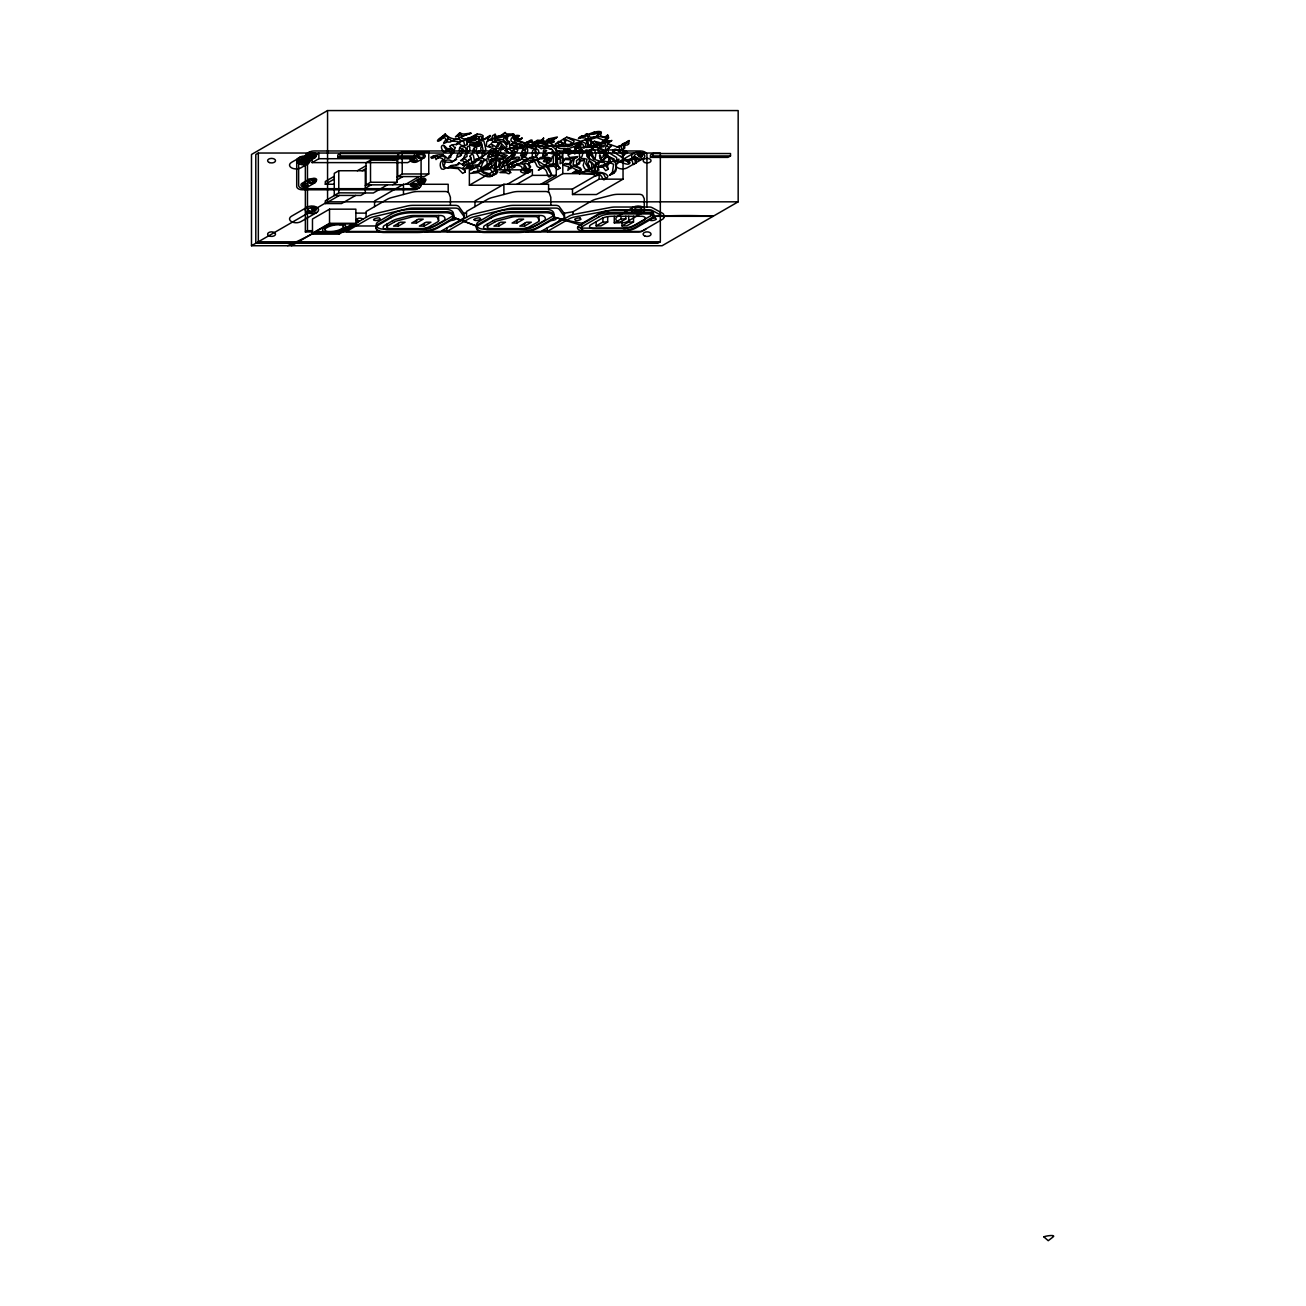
<?xml version="1.0" encoding="UTF-8"?>
<svg xmlns="http://www.w3.org/2000/svg" width="1306" height="1306" viewBox="0 0 1306 1306"><rect width="100%" height="100%" fill="white"/><g stroke="black" fill="none" stroke-linecap="round" stroke-linejoin="round"><path stroke-width="1.5" d="M587.52 163.625C592.238 167.707 586.133 173.127 583.864 167.021L583.162 165.291L584.533 160.801L582.639 160.458M451.778 149.064C452.039 146.778 446.489 146.941 452.333 144.819L458.112 144.15L460.594 140.069C454.961 136.314 448.889 145.537 447.158 140.787M518.613 140.411L522.286 138.126L516.131 140.15M604.907 137.114L607.665 135.089L608.335 135.775C609.38 138.86 605.788 140.901 602.735 141.832C599.225 141.717 610.441 138.779 605.168 137.914C598.997 135.138 591.896 137.212 586.214 140.444L587.537 144.754L589.643 146.207L586.541 147.545L587.178 145.652L589.643 146.207M469.785 150.092L466.993 153.667L467.009 156.475L463.042 158.712L465.883 159.43L466.911 162.287L465.246 162.189L463.45 165.144L458.961 162.891L456.3 165.225M489.913 146.925L488.64 145.586L491.17 144.117L496.1 146.876L497.847 143.807L500.622 142.289L501.504 144.754L499.529 149.537L496.639 152.492M492.982 154.157L494.729 155.561L497.227 153.373L494.076 150.827L489.995 152.802C487.922 151.529 492.15 146.305 495.447 149.08L497.472 152.002M448.954 167.837L458.096 168.637L462.683 173.404L465.214 171.935L465.279 170.662L462.699 168.327L466.503 163.838C473.572 164.05 466.095 163.054 468.707 159.61L471.254 158.826L470.095 156.018L472.005 153.798L473.409 155.381L474.764 162.385L475.988 158.957L477.212 158.94L477.718 160.377L475.466 161.683M624.007 155.43L615.893 149.194L614.195 149.423L614.62 150.729L612.743 150.321L612.645 151.398L621.395 156.949L624.039 154.728L619.55 151.969L620.546 150.37L627.435 152.769L625.949 150.761L619.632 149.602L619.354 148.313C618.766 145.929 625.427 142.632 623.452 146.631L624.595 148.084L625.019 143.742L627.304 142.615C630.7 143.791 625.933 146.696 624.905 144.182M589.528 167.527C589.888 173.339 594.932 161.895 588.582 161.601L587.422 164.213L589.528 167.315M564.159 150.941C570.412 145.766 556.062 151.316 558.005 145.962C563.833 143.334 570.298 146.941 575.848 143.056A24.243 13.991 0 0 1 582.231 141.864L585.823 143.448L585.006 147.496L575.064 148.329M464.463 162.646L463.336 160.899L460.577 160.605L463.336 158.483M513.552 150.468L515.217 151.839M520.359 163.25C530.089 156.916 519.51 161.699 522.433 156.785L520.539 155.479L521.518 153.602L523.51 155.153L526.808 153.7L525.828 156.198L522.367 157.553M600.744 152.165L598.115 150.272M462.634 164.997L462.716 163.658L465.246 162.189M520.604 145.129C526.498 144.509 515.119 143.774 514.156 142.729C509.405 145.178 519.886 141.848 519.788 146.696L519.723 147.349C517.013 145.488 514.091 150.614 517.274 149.243L517.862 149.782C516.85 154.32 513.274 150.451 513.258 154.483C519.87 153.422 508.181 158.94 507.381 161.879M541.01 148.688C544.977 147.464 558.119 148.247 550.218 153.324M524.375 156.393C525.355 159.25 531.216 156.459 522.922 161.487L522.906 162.809L514.091 165.062C520.359 165.046 524.571 166.711 520.555 171.576C524.473 174.792 532.783 172.441 523.559 169.698L525.192 168.164L530.416 171.641L526.122 167.919L524.326 163.625C527.167 161.65 531.934 168.164 527.951 169.258M503.757 140.477L503.626 138.42L507.805 136.624L507.103 140.362L509.536 141.685L509.732 146.909L510.875 147.986C513.438 149.798 515.805 143.709 517.225 145.75L510.271 153.112L504.834 150.745L508.965 148.672L512.393 151.888M600.123 167.135L603.258 167.331L605.706 170.662L608.237 169.192L607.404 165.846C612.318 157.585 618.799 161.813 614.93 170.825C609.984 173.731 612.938 175.086 615.648 171.315C617.265 168.784 614.653 164.964 617.95 163.021C625.59 155.022 637.573 169.633 620.024 161.781M521.42 159.038L512.834 163.136L512.409 164.768A2.547 1.469 0 0 1 512.817 165.242L513.323 165.944A5.061 2.922 0 0 0 514.858 166.76L512.311 168.213L509.16 167.201C513.878 167.103 512.001 162.532 508.899 164.589C507.691 168.425 513.176 176.555 506.189 172.767C491.431 172.229 507.642 173.29 504.655 168.131L504.671 165.829L517.421 160.099L519.723 157.569C514.433 154.255 499.219 169.062 509.748 160.818A17.451 10.073 0 0 1 510.744 158.859L513.682 156.475M616.416 161.046L614.914 160.72L618.995 159.185L617.46 161.013C613.151 162.972 610.8 155.61 607.845 157.487M495.643 138.583C496.949 137.163 528.652 134.028 506.548 133.93L505.144 132.494L502.908 134.632L495.578 137.326L496.345 136.412L495.137 134.289L494.158 138.109L487.856 140.199L487.334 138.763L489.783 136.787A10.138 5.861 0 0 0 490.321 136.036L484.738 139.122M599.895 146.974C603.862 143.693 596.875 145.195 595.128 143.97C590.965 144.215 591.977 136.542 587.978 140.607L588.402 145.129M517.029 160.148L517.192 159.038L511.756 158.924M573.236 173.127L578.721 172.294L581.399 169.878L580.484 168.213L573.089 164.36L574.216 158.859L577.693 156.573L569.71 157.487L568.045 155.022L569.416 153.471C573.628 151.627 574.999 150.239 576.126 146.958C581.219 147.709 583.994 140.117 578.085 145.276M509.65 156.785C506.663 157.7 495.954 179.95 500.72 163.397M608.008 142.778L611.877 140.46L604.613 142.566M628.741 143.987L629.068 140.591L625.411 142.991M443.191 137.685C450.717 137.75 438.343 146.223 446.521 142.289C446.342 137.881 452.3 138.73 450.799 141.619M564.976 152.084L565.482 150.239M565.204 152.165C568.355 146.337 576.811 147.594 581.219 142.762M444.318 161.503C450.276 163.674 455.598 161.569 457.149 156.312C456.79 154.32 460.071 151.169 460.643 155.594C461.965 153.945 465.703 145.88 459.892 151.414M500.378 142.338L498.076 146.599L496.1 146.876M604.825 165.127C610.049 164.882 610.326 150.255 604.629 157.651L603.258 159.659M607.159 156.181L603.894 159.773C598.572 162.45 598.703 148.868 601.282 158.238L600.27 158.826M443.697 145.113C437.33 145.276 446.309 157.536 446.195 149.635C443.697 146.615 442.293 143.138 446.979 148.411L454.374 149.766L455.435 147.349C454.406 147.953 452.872 145.799 452.333 144.819M488.02 140.868C489.521 139.04 495.611 140.575 491.987 142.664L497.341 140.379L504.263 142.354L506.989 146.305L502.549 149.57L502.288 146.778L500.296 152.133L501.275 153.602L507.283 155.561L504.149 157.487L498.37 154.679L497.537 158.908L490.632 161.977L491.774 163.038L487.922 165.029M491.725 138.697L492.525 135.71L495.137 134.289M504.638 157.438L504.589 156.312L499.561 155.202M573.497 151.79L574.689 153.896L577.219 152.427C577.513 148.835 586.051 148.019 579.75 151.431C577.938 161.585 584.288 157.961 582.264 149.831M491.774 163.038C488.199 166.776 481.588 167.919 489.587 163.021L488.803 158.842C484.885 157.944 482.551 162.597 481.636 165.731C480.004 174.694 488.183 170.972 492.019 176.065C488.15 178.334 481.849 174.971 478.469 172.572L470.535 173.437L479.367 170.694L481.163 167.462L479.677 166.14L475.988 166.384L470.78 170.123L471.058 167.821L464.446 168.996L468.887 165.34L478.943 164.866L483.824 160.148L484.036 158.81L480.494 157.781L484.216 155.381L484.493 150.876L485.865 149.57L483.889 141.032L479.367 140.542L476.821 142.011L481.343 142.501L481.441 143.97M535.509 152.067C535.917 147.66 530.742 149.847 532.979 153.537L535.509 152.067L535.803 148.019L531.118 148.59L533.387 146.468L532.685 145.521L530.024 147.545L527.314 147.366L527.869 142.632C539.59 140.362 526.416 147.431 531.248 146.37M559.556 157.569L560.062 155.92L557.254 153.014M524.898 142.974C528.473 141.423 531.33 141.277 532.015 140.085C529.55 145.635 543.231 138.077 534.774 141.864M548.357 162.662L550.675 161.324L552.536 156.393L555.768 154.745L556.144 163.74L549.255 164.23L548.063 162.434L545.271 165.682L538.447 161.193L537.925 160.246L540.178 157.553C544.733 156.116 557.58 158.614 545.892 159.267C539.9 162.972 546.267 160.964 547.949 162.499M614.13 160.622L614.065 158.94L609.624 156.981M576.746 164.36L576.452 160.703L579.423 158.287L579.293 162.891L575.26 165.65M433.396 157.52L435.633 157.52L435.992 159.61L439.191 156.606L442.538 156.067L445.052 157.144L444.987 158.695C442.277 160.426 442.097 165.029 444.073 167.511L446.097 167.854L443.844 166.123L445.02 163.217L444.301 161.52C445.558 159.332 451.419 159.332 452.219 161.928M551.785 149.472L537.06 144.558L539.59 143.105L551.752 146.37L554.479 148.198C555.605 151.251 564.306 151.251 562.004 156.442L557.629 158.777L560.323 159.593L560.029 163.707L562.968 162.303L565.531 158.222L573.465 158.401L570.591 163.805L565.433 163.56L562.902 165.029L568.698 166.825L567.849 170.384L572.779 165.944L580.305 168.605L579.782 170.547L576.321 170.531C566.722 176.506 576.403 170.596 581.252 170.841M631.418 159.969L632.479 161.732A16.945 9.779 0 0 1 632.741 163.56L633.41 164.523L635.94 163.054L636.038 160.148A16.358 9.436 0 0 1 635.336 158.108L634.275 156.524L629.998 159.61M489.897 157.161L497.325 155.169L494.778 160.54M517.013 139.644L514.858 139.889L515.119 138.289C524.979 137.228 505.242 138.338 519.413 135.661C513.764 133.685 506.353 141.603 514.531 142.272M512.866 156.949L512.246 155.071M567.751 152.835L568.29 151.186L567.065 151.088M543.247 151.398L543.884 149.831C551.377 150.859 540.749 151.937 544.7 152.753M501.83 134.991L505.144 132.494M599.323 153.292L602.425 151.186L602.997 152.9C608.09 152.524 609.086 156.753 603.307 155.577M523.722 156.769L524.261 155.169L521.551 156.296M548.128 159.659L547.736 158.418L538.839 158.957M540.733 140.803L543.704 138.109L543.018 140.607L545.957 141.652L543.116 143.187L534.366 143.35M587.52 147.398L591.259 147.088L592.304 145.864L589.12 145.374M477.816 170.923L478.012 167.952L475.041 167.576M591.34 148.394L592.271 147.856L594.573 150.272L595.895 153.7L595.144 158.695L591.161 155.039L593.479 159.152L599.552 160.981L595.128 164.181L595.063 165.421M607.127 141.113C605.102 146.647 596.009 139.383 592.124 142.354M595.634 163.903L595.928 163.266C598.377 161.422 582.982 158.646 591.324 154.728M479.024 138.273L479.106 140.264L482.812 138.354L483.138 135.759C476.282 130.208 470.209 141.277 462.079 138.452C457.443 135.481 482.714 131.596 464.74 133.914A3.64 2.106 0 0 1 461.851 133.751C458.537 131.253 456.757 137.734 461.263 134.436L461.72 135.906C458.39 141.423 449.117 138.877 445.248 134.012L441.624 136.999M477.718 160.377L478.11 159.577C481.539 156.312 472.217 153.977 481.163 150.125C479.906 147.562 481.881 146.109 482.061 144.378C480.624 142.174 476.151 144.999 478.682 146.288M583.341 147.79L583.276 144.917L581.807 143.66M584.353 147.692L585.431 146.909M500.606 163.087L503.512 161.128L503.626 159.446L498.892 159.463M609.38 156.606L610.359 160.997L608.302 164.132L601.201 165.519L598.311 168.18M590.508 139.138L589.855 140.607L591.357 143.366L590.181 144.754L592.597 143.268L594.834 144.395L592.124 146.321M587.471 156.459L589.12 155.512C596.711 154.696 578.101 148.1 589.626 150.533C591.292 154.581 592.206 142.876 597.854 147.186M510.287 145.08L514.956 145.946M438.538 158.157L437.135 155.822L431.829 158.434L430.8 157.259C435.975 154.532 443.762 153.014 447.06 158.271C449.754 158.483 447.713 156.002 450.88 154.957L450.864 151.871L446.619 150.484M452.66 161.291L456.627 159.397M606.817 164.181L606.278 165.013M592.94 155.92L591.553 151.414M569.383 164.034L570.934 159.871L564.535 159.414M605.511 150.468L611.502 146.125A1.959 1.126 0 0 0 611.224 145.635C606.359 142.583 608.041 145.146 605.462 147.349L606.164 152.198L603.845 153.537M457.851 138.681L459.173 137.375L458.455 135.726M629.068 140.591L618.065 147.235L607.306 143.546L611.469 140.705M607.665 135.089L606.866 137.31C605.233 137.179 599.454 136.852 600.76 134.322A5.485 3.167 0 0 1 601.021 133.898C604.466 126.241 572.24 139.922 600.76 132.02C600.172 135.873 593.006 138.436 589.137 136.82C590.72 133.179 583.978 133.196 585.055 135.808M541.239 148.541L536.293 145.913L534.301 143.219L537.141 141.815L545.957 141.652M445.248 134.012L443.877 135.906C433.706 140.542 436.922 145.129 444.873 135.971C451.55 137.114 445.836 139.203 446.521 142.289M529.91 147.578L532.685 145.521M474.502 135.742L477.408 133.734M591.553 168.131C586.623 173.208 568.616 173.078 590.687 173.829C595.471 173.992 594.589 178.367 599.421 173.829C605.984 170.76 604.27 182.252 607.829 176.653C605.968 168.964 584.647 175.184 593.365 167.054C595.324 162.254 587.276 161.715 589.365 158.532C585.921 157.846 585.839 150.549 589.12 155.512M629.525 163.511L630.112 162.662C622.195 160.605 633.916 157.651 635.01 160.263A16.945 9.779 0 0 1 635.271 162.091L635.94 163.054M482.698 170.139L490.452 169.307L493.488 173.535L492.46 175.543L494.109 175.135L497.864 171.951L494.599 167.935L494.811 165.372L496.835 161.079L497.913 160.377L499.17 161.895C499.365 167.38 494.778 171.412 496.362 162.858M544.831 165.389L548.063 162.434M541.81 168.196L542.659 167.935A6.612 3.82 0 0 1 544.471 168.996C548.357 170.923 546.936 181.469 551.654 174.759L548.83 167.903L545.924 166.074L555.85 164.589L560.111 168.164L557.564 169.633L554.087 166.237L546.936 166.76M458.961 162.891L458.635 164.523L451.435 165.519C447.354 167.968 464.12 165.356 465.214 171.935M553.483 139.448L557.336 136.983L548.944 138.828L552.03 138.958L552.16 140.215L548.618 141.587L547.785 143.84L539.59 143.105M499.512 148.868L502.288 146.778M508.018 161.503L509.732 161.487M456.414 144.868L458.063 141.521L451.011 141.13M517.992 144.133L515.723 142.615M588.582 170.629L589.202 169.502M463.401 149.798C468.119 154.63 466.013 142.028 469.834 147.513L469.785 150.076M578.46 163.397C581.725 164.034 577.138 155.887 587.063 159.332L585.708 163.821L588.957 168.833M477.963 165.291L481.506 160.279L478.045 159.724M490.974 166.874L491.97 165.487L491.399 163.201M468.021 165.797L466.977 167.527L473.605 166.352L472.641 168.572L474.307 168.18M472.69 139.481C478.045 136.689 475.237 137.114 475.433 140.003L468.446 142.223M475.482 137.734L473.001 139.464C459.385 141.815 481.392 132.118 478.469 138.338L480.135 136.232L481.8 136.967L481.636 138.811L482.812 138.354M592.516 146.141L590.573 147.219M511.756 144.052L515.07 141.962M529.877 168.148L530.628 166.776L528.391 163.348L536.831 160.067C539.868 163.038 537.68 166.172 544.129 166.368L538.317 170.204L545.19 166.482A6.612 3.82 0 0 1 547.018 167.527L550.773 173.584L550.871 175.804M596.94 135.971L598.426 133.457L592.94 133.767M608.906 147.643L608.955 147.594A1.959 1.126 0 0 0 608.694 147.105L607.159 146.207M585.366 139.807L586.133 138.795L585.186 137.914L580.435 137.75M463.189 149.259C459.222 153.308 458.635 150.876 459.761 147.235L461.557 146.386L465.263 147.431L466.438 149.831M567.473 150.859L569.008 149.586C572.844 149.129 569.269 153.194 567.343 153.047L564.812 152.035L563.588 149.88L565.792 149.961M570.624 144.264L571.538 142.387L563.947 138.665L566.984 137.195L580.68 141.26C582.411 140.395 590.312 139.383 587.716 136.461C585.741 133.13 575.685 141.244 579.08 137.718C580.354 134.714 589.888 136.918 586.949 133.718M581.921 135.987L580.762 137.554M473.327 171.755L481 171.102L483.644 173.29L492.019 176.065M532.456 152.508L532.195 156.361L533.713 157.21L529.975 157.536L524.359 161.797L537.256 159.201L537.435 157.455C532.587 157.797 540.831 154.239 538.301 150.027C535.329 149.635 536.554 144.133 531.983 144.297M609.478 147.317L607.878 149.292L608.465 152.443L616.612 157.471L616.824 159.626M535.623 156.785L535.607 151.349M490.06 135.416L483.367 139.824L479.367 140.542M473.017 145.684L479.531 143.513C476.494 140.003 471.14 144.999 467.842 141.766C466.993 137.326 470.503 142.811 471.025 140.085L475.433 140.003M594.197 132.069L593.43 133.49M579.472 174.057C585.643 168.801 595.193 173.274 598.997 174.09M602.425 151.186C598.85 159.479 593.806 142.37 603.323 150.092L603.241 151.137L606.164 152.198M542.121 167.217L541.288 168.572M604.776 139.922L607.127 139.905M511.674 154.5L514.874 151.382M442.424 136.542L439.534 140.281L441.297 139.432M462.879 135.971L470.535 133.179M490.648 156.72L487.399 157.177L489.015 154.043L492.852 155.055L494.174 151.92L497.26 154.108M598.148 167.446L601.201 165.519M527.2 141.652C529.371 145.586 522.857 146.892 525.877 143.138C521.927 142.028 514.499 139.726 522.286 138.338M566.478 137.195L574.069 140.934L573.758 142.24C571.293 145.39 562.511 145.537 565.825 140.966L563.555 139.04L564.943 141.75L563.719 143.366L558.952 141.374L555.279 144.117L557.874 143.513L560.16 145.113L562.821 143.97L560.405 142.044L557.825 142.648L558.952 141.374M510.842 163.005L514.058 161.062M574.167 146.843L577.04 145.146M561.041 156.72L560.323 157.879L562.87 158.14L562.119 161.226L562.968 162.303M498.19 166.776L500.802 163.609L499.186 158.091L506.157 157.977L506.042 159.675C503.512 160.246 499.888 170.237 503.332 166.335M507.43 164.213L507.267 170.009L504.818 170.841M603.486 146.696L603.078 145.178L600.793 144.737M601.282 158.238L603.339 156.606L603.747 154.304L608.025 154.859M512.001 148.231L516.67 144.95M487.889 140.232L488.934 139.562M491.774 151.774L489.946 152.802M443.142 154.532L442.114 155.039M445.64 151.251C447.24 147.774 452.888 148.786 454.064 151.969L450.733 155.594L450.848 157.112L448.464 158.352M502.484 149.39L504.606 147.056L501.537 143.742M600.776 166.76L605.788 165.862L608.237 169.192M576.321 170.531L574.428 172.441M463.646 158.418C464.054 155.006 467.63 152.867 467.156 148.9M607.339 138.697L608.694 137.897M327.561 110.569L251.487 154.483L251.487 245.74L662.093 245.74L738.168 201.826L738.168 110.569L327.561 110.569L327.561 201.826L251.487 245.74M634.047 153.031L258.327 153.031L255.796 154.483L255.796 243.259L657.8 243.259L660.33 241.79L660.33 153.031L642.405 153.031M300.282 156.998L298.356 158.108A5.648 3.265 0 0 0 296.707 160.426L296.707 186.529A5.648 3.265 0 0 0 302.355 189.794L413.512 189.794A5.648 3.265 0 0 0 417.496 188.831L419.438 187.721M298.666 158.255L291.483 162.385A6.661 3.836 0 0 0 291.483 167.821A6.661 3.836 0 0 0 300.902 167.821L308.069 163.691M309.424 152.1L307.285 153.324A6.595 3.82 0 0 0 305.359 156.018L305.359 231.929L312.477 231.929M308.951 154.288L302.29 158.124A4.228 2.449 0 0 0 302.29 161.585A4.228 2.449 0 0 0 308.281 161.585L314.942 157.732M318.86 158.712L318.86 153.194L312.101 157.095L312.101 162.613L318.86 158.712L414.492 158.712L414.492 153.194M340.295 153.537L337.764 154.99L337.764 157.389L415.275 157.389L417.822 155.936L417.822 153.537L340.295 153.537L340.295 155.936L337.764 157.389M308.853 179.346L302.192 183.199A4.228 2.449 0 0 0 302.192 186.66A4.228 2.449 0 0 0 308.183 186.66L314.844 182.807M338.776 170.743L334.271 173.339L334.271 195.427L360.815 195.427L365.305 192.831L365.305 170.743L338.776 170.743L338.776 192.831L334.271 195.427M334.271 176.31L325.308 181.469L325.308 184.244L334.271 184.244M325.308 184.244L334.271 179.069M370.512 160.165L366.023 162.76L366.023 184.848L392.551 184.848L397.057 182.252L397.057 160.165L370.512 160.165L370.512 182.252L365.305 185.468M357.338 170.743L366.023 165.731M362.121 170.743L366.023 168.49M402.215 151.888L397.726 154.483L397.726 176.571L424.254 176.571L428.76 173.976L428.76 151.888L402.215 151.888L402.215 173.976L397.057 177.159M307.253 207.132L291.483 216.225A6.661 3.836 0 0 0 291.483 221.645A6.661 3.836 0 0 0 300.902 221.645L316.656 212.551M393.008 160.165L397.726 157.455M334.63 195.427L325.308 200.798L325.308 203.556L341.568 203.556L355.673 195.427M325.308 203.556L339.413 195.427M418.1 154.337L411.455 158.189A4.228 2.449 0 0 0 411.455 161.65A4.228 2.449 0 0 0 417.43 161.65L424.091 157.797M414.492 158.712L407.733 162.613L312.101 162.613M459.81 132.739L455.451 136.901L459.124 135.334M365.305 188.227L371.165 184.848M312.477 233.154L329.52 223.31L355.869 223.31L355.869 209.172L329.52 209.172L312.477 219.016L312.477 233.154L338.825 233.154L368.521 215.98A15.068 8.701 0 0 1 373.418 214.086L407.341 206.005A15.068 8.701 0 0 1 413.088 205.336L455.419 205.336A3.771 2.188 0 0 1 458.896 206.674L463.793 213.4A3.771 2.188 0 0 1 464.103 214.249L464.103 217.008M305.359 231.929L307.481 230.689L312.477 230.689M465.85 139.318L468.038 138.061M387.425 184.848L373.32 192.994L338.776 192.831M397.057 179.918L402.868 176.571M291.548 245.74L329.455 223.865L356.799 223.865L338.989 234.149L311.644 234.149M479.139 138.207L475.939 139.807L476.576 137.652M448.187 192.325L448.187 184.277L403.472 184.277L374.577 200.977L374.577 206.609M405.758 184.277L419.112 176.571M487.791 138.142L489.44 137.179M418.214 179.297L411.553 183.134A4.228 2.449 0 0 0 411.553 186.595A4.228 2.449 0 0 0 417.528 186.595L424.189 182.742M461.41 155.283L458.096 157.047L457.394 155.3M496.264 137.163L497.945 136.199M446.146 167.837L443.567 169.323L441.542 168.98C439.518 166.499 439.747 161.895 442.456 160.148L442.522 158.597L438.898 157.504M450.488 165.846L447.468 168.131L450.423 166.988M315.938 231.668L338.989 231.668L352.506 223.865M479.661 152.165L476.821 153.7M470.993 159.087L468.201 160.605M346.465 228.713L346.465 231.472L368.521 218.739A15.068 8.701 0 0 1 373.418 216.845L407.341 208.764A15.068 8.701 0 0 1 413.088 208.095L455.419 208.095A3.771 2.188 0 0 1 458.896 209.433L463.793 216.159A3.771 2.188 0 0 1 462.993 218.543L440.612 231.472L427.65 231.472M540.815 184.277L556.258 175.363L556.258 146.158L523.363 146.158L523.363 148.427L496.019 148.427L467.532 165.078L465.964 164.931M479.596 158.304L480.494 157.781M519.413 135.661L514.515 137.538M517.911 137.881L514.939 139.416M475.613 162.385L472.233 163.854L471.091 158.989M489.146 155.136C486.469 156.214 491.301 158.206 492.133 155.528M512.719 143.676L510.205 145.08M496.672 155.659L498.37 154.679M513.944 148.753L516.082 147.529M528.44 141.423L530.905 140.003M482.567 169.6C485.767 167.054 495.545 168.245 494.109 162.042L491.921 161.242M519.445 148.427L523.363 146.158M485.767 168.213L488.166 166.842M511.315 155.594L513.258 154.483M504.361 161.634L505.846 160.785M521.861 144.395C517.274 147.904 526.645 146.06 525.551 149.488L522.498 150.859M549.222 138.648L546.414 140.297L549.597 141.228M398.346 226.101L405.105 222.2L400.322 222.2L393.563 226.101L398.346 226.101L398.346 223.342M469.376 163.805L469.376 185.223L496.019 169.845L532.358 169.845L532.358 175.363L516.915 184.277M548.928 141.326L546.071 143.758M520.751 159.61L512.589 163.315M556.617 137.685L553.222 139.693L554.201 141.668L551.41 143.187L549.385 142.501M416.451 223.048L423.209 219.147L418.426 219.147L411.668 223.048L416.451 223.048L416.451 220.29M563.555 139.04L560.633 140.787L561.776 142.338M535.215 156.883L532.277 158.695L534.97 159.626M534.317 161.046L528.701 163.07M424.156 226.101L430.931 222.2L426.148 222.2L419.373 226.101L424.156 226.101L424.156 223.342M553.662 154.206C560.943 149.162 554.266 163.952 560.111 168.164M548.585 192.325L548.585 184.277L503.887 184.277L474.976 200.977L474.976 206.609M565.825 149.521L568.126 148.182M556.258 155.985L562.804 152.214L590.165 152.214L590.165 149.945L623.044 149.945L623.044 179.151L596.418 194.529L572.501 194.529L572.501 189.011L599.144 173.633L599.144 179.151L572.501 194.529M507.348 184.277L532.358 169.845M530.416 171.641L527.526 173.127M581.023 146.272L578.493 147.741L575.064 147.627M575.407 150.68L572.877 152.149A2.547 1.469 0 0 1 572.224 151.806M571.963 153.161L568.306 154.728M446.881 227.848L446.881 231.472L468.919 218.739A15.068 8.701 0 0 1 473.833 216.845L507.756 208.764A15.068 8.701 0 0 1 513.503 208.095L555.817 208.095A3.771 2.188 0 0 1 559.295 209.433L564.208 216.159A3.771 2.188 0 0 1 563.392 218.543L541.027 231.472L528.048 231.472M591.585 148.133C594.067 146.141 598.817 144.052 601.152 146.239M577.579 156.916L574.362 158.663M586.231 152.214L590.165 149.945M607.763 141.407L609.069 140.64M591.014 151.757L588.369 153.259M589.561 154.418L591.194 153.471M584.239 159.544L581.692 161.013L579.897 160.377M579.619 163.707L575.652 165.731M544.357 184.277L562.804 173.633L599.144 173.633M617.118 147.056L619.615 145.619M621.787 144.542L624.154 143.17M613.004 151.659L614.62 150.729M603.976 158.793L606.523 157.324M603.764 165.176L607.665 163.07L607.535 161.862L601.576 160.589L599.829 162.042L604.319 162.63L605.119 164.393M584.353 171.494L585.741 170.694M624.595 148.084L621.77 149.553L621.378 146.272L620.236 146.288M593.512 166.254L597.25 164.621L597.675 162.711M498.745 226.101L505.504 222.2L500.737 222.2L493.962 226.101L498.745 226.101L498.745 223.342M627.435 152.769L624.725 154.304L619.713 152.133M601.723 160.948L599.65 162.156C597.544 164.931 599.079 175.314 594.899 169.584M633.508 153.292L617.754 162.385A6.661 3.836 0 0 0 617.754 167.821A6.661 3.836 0 0 0 627.174 167.821L642.927 158.728M516.866 223.048L523.624 219.147L518.841 219.147L512.083 223.048L516.866 223.048L516.866 220.29M633.59 158.728L628.529 161.454M613.853 173.078L609.412 175.347L612.4 172.278L613.624 164.295L610.114 162.793M606.164 178.089C601.168 183.983 603.976 172.49 596.907 175.298M524.571 226.101L531.33 222.2L526.547 222.2L519.788 226.101L524.571 226.101L524.571 223.342M652.984 153.537L650.453 154.99L650.453 157.389L727.964 157.389L730.511 155.936L730.511 153.537L652.984 153.537L652.984 155.936L650.453 157.389M564.094 213.253L572.926 211.768L591.896 200.814A15.019 8.669 0 0 1 596.467 199.018L612.057 195.051A15.019 8.669 0 0 1 618.097 194.316L639.303 194.316A3.771 2.188 0 0 1 642.96 195.933L644.136 198.447A3.771 2.188 0 0 1 644.282 199.018L644.282 207.034M547.279 231.472L568.747 219.081A15.019 8.669 0 0 1 574.705 216.959L610.49 210.233A15.019 8.669 0 0 1 615.142 209.793L649.506 209.793A3.771 2.188 0 0 1 652.102 210.397L662.583 216.061A3.771 2.188 0 0 1 662.664 219.196L641.426 231.472L547.279 231.472L547.279 227.848M596.14 221.694L596.14 225.905L602.915 222.004L607.682 222.004L607.682 216.6M607.682 222.004L600.923 225.905L596.14 225.905M633.508 207.132L617.754 216.225A6.661 3.836 0 0 0 617.754 221.645A6.661 3.836 0 0 0 627.174 221.645L642.927 212.551M614.261 216.274L614.261 222.853L621.019 218.951L625.803 218.951L625.803 216.274M625.803 218.951L619.044 222.853L614.261 222.853M621.966 221.171L621.966 225.905L628.725 222.004L633.508 222.004L633.508 216.274M633.508 222.004L626.749 225.905L621.966 225.905M645.017 229.578L642.879 230.803A6.595 3.82 0 0 1 638.21 231.929L525.518 231.929M507.495 158.026L511.168 155.904L511.658 153.945L510.352 153.112M618.881 162.417L621.509 160.916M452.203 149.178L453.117 149.423M592.271 147.856L594.589 147.154C603.372 149.292 612.285 141.962 597.381 143.334L594.442 140.999M570.967 168.637L569.938 168.196L571.228 165.356L565.433 163.56M513.307 134.192C509.781 135.873 494.043 134.893 496.917 139.236L502.402 139.726L507.838 144.215C509.585 141.799 504.165 140.101 506.157 136.967M525.551 149.488L522.89 149.7L521.6 152.296C528.31 154.679 529.175 150.337 525.926 146.501C522.465 145.994 525.698 142.223 521.682 142.501C520.147 141.587 512.687 141.538 512.883 136.852M552.487 156.459L553.483 156.524L553.271 163.87M608.106 163.43L606.147 163.805M468.266 139.464L475.955 137.587M496.655 173.665L494.99 174.073L496.019 172.066L492.982 167.854L484.363 168.572M518.351 144.264L520.49 144.411M586.916 139.938L589.969 139.448M527.983 143.399L530.514 145.146M590.573 139.301L596.711 137.571L604.074 140.33M543.035 155.528L544.422 156.345M510.989 172.653L508.263 170.694L503.088 171.233M554.201 141.668C543.671 139.905 554.348 148.28 560.176 145.113M490.615 160.001L495.839 157.928L491.529 158.875L490.632 162.124M505.03 150.353L506.434 150.141L509.242 153.096M484.804 160.116L487.105 161.013L487.04 164.491L482.567 167.805L485.538 168.278M528.048 158.924L531.232 158.597L529.648 157.814M508.556 165.389L509.683 166.89M434.359 156.965L433.331 155.789M461.426 141.374L463.695 141.293L464.707 145.374M474.731 144.705L469.556 144.362L469.719 145.423L478.551 146.321L481.408 144.672L480.216 143.529M557.613 147.072C562.641 144.901 568.534 148.378 573.318 144.525A24.243 13.991 0 0 1 579.701 143.334L580.19 143.35M550.903 152.933L548.504 152.916L554.593 154.337L555.915 153.39L552.601 150.81M514.858 166.76L511.707 165.731M578.672 150.419L579.799 151.251M353.093 226.003L376.21 225.954M491.595 150.974L314.093 150.974A6.595 3.82 0 0 0 307.481 154.794L307.481 230.689M556.258 150.974L588.369 150.974M623.044 150.974L640.348 150.974A6.595 3.82 0 0 1 646.943 154.794L646.943 207.034M340.295 155.936L417.822 155.936M652.984 155.936L730.511 155.936M313.913 156.051L304.282 156.051A5.648 3.265 0 0 0 298.633 159.299L298.633 185.419A5.648 3.265 0 0 0 304.282 188.684L415.439 188.684A5.648 3.265 0 0 0 421.087 185.419L421.087 159.299A5.648 3.265 0 0 0 415.439 156.051L414.492 156.051M402.215 173.976L428.76 173.976M532.358 175.363L556.258 175.363M599.144 179.151L623.044 179.151M370.512 182.252L397.057 182.252M392.796 184.701L402.754 184.701M469.376 185.223L502.239 185.223M548.585 189.011L572.501 189.011M327.561 201.826L738.168 201.826M356.309 213.123L366.088 213.123M463.597 213.123L466.487 213.123M653.522 216.306L713.076 216.306M625.378 228.583L593.348 228.583A3.771 2.188 0 0 1 589.855 227.228A3.771 2.188 0 0 1 590.671 224.861L601.135 218.82A15.019 8.669 0 0 1 611.747 216.274L641.589 216.274A3.771 2.188 0 0 1 645.082 217.629A3.771 2.188 0 0 1 644.266 219.996L633.802 226.036A15.019 8.669 0 0 1 623.191 228.583M343.086 230.689L346.465 230.689M441.95 230.689L446.881 230.689M542.365 230.689L547.279 230.689M346.465 231.472L378.871 231.472M446.881 231.472L479.269 231.472M340.948 231.929L379.997 231.929M425.103 231.929L480.412 231.929M660.33 241.79L258.327 241.79L258.327 153.031M655.351 217.971L656.314 219.261A6.399 3.706 0 0 1 650.878 220.567L649.621 220.061M580.044 217.971L581.007 219.261A6.399 3.706 0 0 1 575.571 220.567L574.656 219.261A6.399 3.706 0 0 1 580.044 217.971M494.909 141.848L499.414 142.893M533.534 161.487L534.301 161.52C537.582 164.327 535.052 167.543 541.206 167.756M598.981 170.074C597.675 167.592 594.557 162.744 595.487 169.258L592.777 170.825L591.455 169.568M479.531 143.513L473.392 143.676L474.878 144.574M571.718 167.282L577.807 170.645M595.307 169.356L593.952 168.001L594.393 165.748M473.441 148.966L474.372 149.211L473.621 151.871M476.608 228.142L476.608 224.697A7.526 4.342 0 0 1 478.812 221.628L491.35 214.38A30.12 17.386 0 0 1 512.654 209.286L546.349 209.286A7.526 4.342 0 0 1 553.891 213.645L554.005 217.123L580.55 225.024M516.621 163.593C532.815 163.43 516.197 170.139 528.261 172.719M376.21 228.142L376.21 224.697A7.526 4.342 0 0 1 378.414 221.628L390.951 214.38A30.12 17.386 0 0 1 412.255 209.286L445.95 209.286A7.526 4.342 0 0 1 453.476 213.645L453.476 217.367L476.576 226.036A7.51 4.326 0 0 0 483.187 229.105L517.894 229.121A30.12 17.386 0 0 0 539.198 224.028L552.046 216.616A7.51 4.326 0 0 0 553.924 214.788M453.476 217.367L476.576 226.036A7.51 4.326 0 0 0 483.759 231.603L517.894 231.603A30.12 17.386 0 0 0 539.198 226.509L552.046 219.098A7.51 4.326 0 0 0 553.679 214.38A7.51 4.326 0 0 0 546.741 211.703L512.605 211.703A30.12 17.386 0 0 0 491.301 216.796L478.453 224.208A7.836 4.522 0 0 0 476.592 226.036M577.219 152.427L575.766 147.937M521.274 144.737L522.694 147.562M459.908 148.231L463.042 149.341M537.223 140.199L542.398 140.493L543.427 138.158M505.553 142.305L507.43 144.264M525.763 167.037L527.069 168.621M620.905 156.23C623.272 160.981 631.19 160.671 634.275 156.524M516.278 146.664L516.964 147.513M470.095 156.051L470.813 158.222M613.869 151.153L615.877 153.226M491.17 144.117C496.264 147.921 488.526 147.578 486.273 146.076L486.763 141.685C488.558 139.22 498.157 136.967 494.533 141.195L494.958 141.815M498.468 154.647L498.517 150.614M550.675 161.324C550.038 158.467 545.826 162.613 545.892 159.267M376.161 226.036L376.34 226.346A7.51 4.326 0 0 0 382.789 229.105L417.496 229.121A30.12 17.386 0 0 0 438.8 224.028L451.647 216.616A7.51 4.326 0 0 0 453.476 214.87M481.751 145.619C483.906 149.651 482.6 151.121 482.028 155.039A6.024 3.477 0 0 1 480.837 157.7M524.392 150.174L525.861 152.704M663.775 217.661L663.775 214.902A3.771 2.188 0 0 0 662.583 213.302L652.102 207.638A3.771 2.188 0 0 0 649.506 207.034L615.142 207.034A15.019 8.669 0 0 0 610.49 207.474L574.705 214.2A15.019 8.669 0 0 0 568.747 216.323L551.279 226.395L551.279 225.546M653.522 216.665L653.522 213.417A4.734 2.726 0 0 0 648.788 210.674L611.926 210.674A18.839 10.872 0 0 0 598.621 213.858L582.803 223A4.734 2.726 0 0 0 581.415 224.926L581.415 228.191M650.763 212.878L650.763 215.784M628.725 216.274L628.725 222.004M621.019 216.274L621.019 218.951M602.915 217.939L602.915 222.004M572.926 211.768L572.926 214.608M564.502 217.008L564.502 214.249A3.771 2.188 0 0 0 564.208 213.4L559.295 206.674A3.771 2.188 0 0 0 555.817 205.336L513.503 205.336A15.068 8.701 0 0 0 507.756 206.005L473.833 214.086A15.068 8.701 0 0 0 468.919 215.98L450.26 226.754L450.26 225.905M562.804 152.214L562.804 173.633M550.822 205.336L550.822 197.532A3.771 2.188 0 0 0 550.74 197.092L549.353 193.239A3.771 2.188 0 0 0 545.647 191.509L518.498 191.509A15.068 8.701 0 0 0 512.295 192.292L491.97 197.598A15.068 8.701 0 0 0 487.53 199.361L466.487 211.523L466.487 217.384M538.97 215.506L538.97 220.828M503.887 184.277L503.887 194.48M496.019 148.427L496.019 169.845M487.399 224.028L487.399 226.966M450.407 205.336L450.407 197.532A3.771 2.188 0 0 0 450.325 197.092L448.938 193.239A3.771 2.188 0 0 0 445.248 191.509L418.1 191.509A15.068 8.701 0 0 0 411.88 192.292L391.571 197.598A15.068 8.701 0 0 0 387.131 199.361L366.088 211.523L366.088 217.384M438.571 215.506L438.571 220.828M403.472 184.277L403.472 194.48M386.984 224.028L386.984 226.966M343.429 224.289L343.429 226.852M338.989 231.668L338.989 234.149M329.52 209.172L329.52 223.31M324.916 227.522L324.916 229.595M637.769 154.516A2.628 1.518 0 0 1 640.805 156.279M420.744 179.526A2.628 1.518 0 0 1 423.797 181.289M311.497 154.516A2.628 1.518 0 0 1 314.534 156.279M311.497 179.526A2.628 1.518 0 0 1 314.534 181.289M311.497 208.34A2.628 1.518 0 0 1 314.534 210.103M634.471 210.446A3.689 2.122 0 0 1 637.165 212.013M634.471 156.622A3.689 2.122 0 0 1 637.165 158.173M299.613 161.585A3.689 2.122 0 0 1 302.306 163.136M308.2 210.446A3.689 2.122 0 0 1 310.893 212.013M646.062 228.795A6.595 3.82 0 0 1 643.646 230.183M653.261 214.168A4.685 2.71 0 0 1 652.412 214.837L634.928 224.926A18.839 10.872 0 0 1 621.607 228.126L582.198 228.126A4.685 2.71 0 0 1 578.036 226.656M316.003 231.701A278.456 160.769 0 0 1 287.647 245.691M413.12 159.512A2.579 1.486 0 0 1 415.128 161.307M414.492 158.369A2.579 1.486 0 0 1 417.12 159.74A2.579 1.486 0 0 1 414.9 161.34A2.579 1.486 0 0 1 412.01 160.148M412.027 184.521A2.579 1.486 0 0 1 415.128 186.317M302.78 184.521A2.579 1.486 0 0 1 305.882 186.317M302.78 159.512A2.579 1.486 0 0 1 305.882 161.307M559.931 221.4A3.2 1.845 0 0 1 559.033 221.073M563.555 218.461A3.2 1.845 0 0 1 564.127 218.984M458.83 221.808A3.33 1.926 0 0 1 457.933 221.465M462.618 218.755A3.33 1.926 0 0 1 463.206 219.277M652.755 218.151A6.399 3.706 0 0 1 655.351 217.971M559.556 220.763A3.2 1.845 0 0 1 560.143 221.285M551.099 220.502A6.399 3.706 0 0 0 556.046 219.179L555.083 217.89A6.399 3.706 0 0 0 553.744 217.906M459.239 220.714A3.33 1.926 0 0 1 459.826 221.236M358.432 221.808A3.33 1.926 0 0 1 357.403 218.69A3.33 1.926 0 0 1 362.79 219.277M450.684 220.502A6.399 3.706 0 0 0 455.647 219.179L454.684 217.89A6.399 3.706 0 0 0 453.345 217.906M356.424 220.077A3.33 1.926 0 0 1 359.411 221.236M653.539 216.437A343.576 198.365 0 0 1 713.092 216.192M583.227 223.473A209.744 121.099 0 0 1 553.989 217.139M472.788 150.712L472.772 151.855L475.629 151.284L476.902 147.741L474.584 147.186L472.788 150.712M467.238 143.905C466.503 147.496 454.929 145.211 461.655 140.917L466.226 139.824L467.238 143.905M373.581 219.669L374.904 220.485A6.399 3.706 0 0 0 380.34 219.179L379.377 217.89A6.399 3.706 0 0 0 373.989 219.163L373.581 219.669M473.98 219.669L475.302 220.485A6.399 3.706 0 0 0 480.739 219.179L479.775 217.89A6.399 3.706 0 0 0 474.388 219.163L473.98 219.669M547.002 154.957L543.312 156.279L542.79 154.026L546.447 153.847L547.002 154.957M1043.853 1236.847L1048.228 1240.7L1052.799 1237.19C1056.913 1234.317 1045.91 1235.786 1043.853 1236.847M390.902 216.796L378.054 224.208A7.51 4.326 0 0 0 376.422 228.925A7.51 4.326 0 0 0 383.36 231.603L417.496 231.603A30.12 17.386 0 0 0 438.8 226.509L451.647 219.098A7.51 4.326 0 0 0 453.46 214.674A7.51 4.326 0 0 0 447.452 211.752L412.19 211.703A30.12 17.386 0 0 0 390.902 216.796M390.951 217.841L378.414 225.073A7.526 4.342 0 0 0 376.781 229.807A7.526 4.342 0 0 0 383.735 232.501L417.43 232.501A30.12 17.386 0 0 0 438.734 227.407L451.305 220.143A7.526 4.342 0 0 0 452.888 215.408A7.526 4.342 0 0 0 445.95 212.747L412.255 212.747A30.12 17.386 0 0 0 390.951 217.841M392.355 220.926L384.454 225.497A4.31 2.481 0 0 0 383.507 228.207A4.31 2.481 0 0 0 387.49 229.742L420.81 229.742A17.207 9.942 0 0 0 432.972 226.82L443.762 220.6A4.31 2.481 0 0 0 444.922 218.331L444.611 217.482A4.31 2.481 0 0 0 440.4 215.506L414.149 215.506A17.207 9.942 0 0 0 407.048 216.388L397.432 218.902A17.207 9.942 0 0 0 392.355 220.926M394.33 222.036L387.833 225.791A2.873 1.649 0 0 0 387.213 227.603A2.873 1.649 0 0 0 389.857 228.615L421.218 228.615A11.476 6.628 0 0 0 429.331 226.689L437.755 221.824A2.873 1.649 0 0 0 438.522 220.306L437.673 217.939A2.873 1.649 0 0 0 434.865 216.616L415.765 216.616A11.476 6.628 0 0 0 411.031 217.204L397.71 220.681A11.476 6.628 0 0 0 394.33 222.036M491.35 217.841L478.812 225.073A7.526 4.342 0 0 0 477.18 229.807A7.526 4.342 0 0 0 484.151 232.501L517.845 232.501A30.12 17.386 0 0 0 539.149 227.407L551.72 220.143A7.526 4.342 0 0 0 553.303 215.408A7.526 4.342 0 0 0 546.349 212.747L512.654 212.747A30.12 17.386 0 0 0 491.35 217.841M492.754 220.926L484.853 225.497A4.31 2.481 0 0 0 483.922 228.207A4.31 2.481 0 0 0 487.889 229.742L521.208 229.742A17.207 9.942 0 0 0 533.387 226.82L544.161 220.6A4.31 2.481 0 0 0 545.337 218.331L545.026 217.482A4.31 2.481 0 0 0 540.815 215.506L514.548 215.506A17.207 9.942 0 0 0 507.463 216.388L497.831 218.902A17.207 9.942 0 0 0 492.754 220.926M494.745 222.036L488.232 225.791A2.873 1.649 0 0 0 487.611 227.603A2.873 1.649 0 0 0 490.256 228.615L521.616 228.615A11.476 6.628 0 0 0 529.73 226.689L538.154 221.824A2.873 1.649 0 0 0 538.937 220.306L538.072 217.939A2.873 1.649 0 0 0 535.264 216.616L516.164 216.616A11.476 6.628 0 0 0 511.43 217.204L498.125 220.681A11.476 6.628 0 0 0 494.745 222.036M596.369 215.898L578.885 225.987A4.685 2.71 0 0 0 577.872 228.942A4.685 2.71 0 0 0 582.198 230.607L621.607 230.607A18.839 10.872 0 0 0 634.928 227.424L652.412 217.318A4.685 2.71 0 0 0 653.441 214.38A4.685 2.71 0 0 0 649.098 212.698L609.69 212.698A18.839 10.872 0 0 0 596.369 215.898M598.621 217.123L582.803 226.248A4.734 2.726 0 0 0 581.774 229.236A4.734 2.726 0 0 0 586.149 230.917L622.995 230.917A18.839 10.872 0 0 0 636.316 227.734L652.135 218.608A4.734 2.726 0 0 0 653.163 215.621A4.734 2.726 0 0 0 648.788 213.939L611.926 213.939A18.839 10.872 0 0 0 598.621 217.123M638.961 156.067A2.628 1.518 0 0 0 642.976 154.843A2.628 1.518 0 0 0 639.124 153.439A2.628 1.518 0 0 0 638.961 156.067M421.936 181.077A2.628 1.518 0 0 0 425.952 179.853A2.628 1.518 0 0 0 422.099 178.449A2.628 1.518 0 0 0 421.936 181.077M312.689 156.067A2.628 1.518 0 0 0 316.705 154.843A2.628 1.518 0 0 0 312.852 153.439A2.628 1.518 0 0 0 312.689 156.067M312.689 181.077A2.628 1.518 0 0 0 316.705 179.853A2.628 1.518 0 0 0 312.852 178.449A2.628 1.518 0 0 0 312.689 181.077M312.689 209.891A2.628 1.518 0 0 0 316.705 208.666A2.628 1.518 0 0 0 312.852 207.262A2.628 1.518 0 0 0 312.689 209.891M309.636 158.059A4.228 2.449 0 0 0 316.183 156.149A4.228 2.449 0 0 0 310.044 153.83A4.228 2.449 0 0 0 309.636 158.059M309.538 183.134A4.228 2.449 0 0 0 316.068 181.208A4.228 2.449 0 0 0 309.93 178.906A4.228 2.449 0 0 0 309.538 183.134M418.785 158.124A4.228 2.449 0 0 0 425.332 156.198A4.228 2.449 0 0 0 419.193 153.896A4.228 2.449 0 0 0 418.785 158.124M418.883 183.069A4.228 2.449 0 0 0 425.43 181.159A4.228 2.449 0 0 0 419.291 178.84A4.228 2.449 0 0 0 418.883 183.069M636.055 211.703A3.902 2.253 0 0 0 642.111 209.988A3.902 2.253 0 0 0 636.512 207.817A3.902 2.253 0 0 0 636.055 211.703M636.055 157.879A3.902 2.253 0 0 0 642.111 156.165A3.902 2.253 0 0 0 636.512 153.994A3.902 2.253 0 0 0 636.055 157.879M301.196 162.842A3.902 2.253 0 0 0 307.253 161.128A3.902 2.253 0 0 0 301.653 158.957A3.902 2.253 0 0 0 301.196 162.842M309.783 211.703A3.902 2.253 0 0 0 315.84 209.988A3.902 2.253 0 0 0 310.24 207.817A3.902 2.253 0 0 0 309.783 211.703M413.251 186.154A2.579 1.486 0 0 0 417.12 184.864A2.579 1.486 0 0 0 413.251 183.575A2.579 1.486 0 0 0 413.251 186.154M304.004 186.154A2.579 1.486 0 0 0 307.873 184.864A2.579 1.486 0 0 0 304.004 183.575A2.579 1.486 0 0 0 304.004 186.154M304.004 161.144A2.579 1.486 0 0 0 307.873 159.854A2.579 1.486 0 0 0 304.004 158.565A2.579 1.486 0 0 0 304.004 161.144M634.683 159.267A6.661 3.836 0 0 0 644.87 156.149A6.661 3.836 0 0 0 635.108 152.622A6.661 3.836 0 0 0 634.683 159.267M299.629 164.148A6.661 3.836 0 0 0 309.995 161.242A6.661 3.836 0 0 0 300.462 157.52A6.661 3.836 0 0 0 299.629 164.148M634.487 213.025A6.661 3.836 0 0 0 644.854 210.119A6.661 3.836 0 0 0 635.32 206.381A6.661 3.836 0 0 0 634.487 213.025M308.624 213.172A6.661 3.836 0 0 0 318.599 209.842A6.661 3.836 0 0 0 308.624 206.511A6.661 3.836 0 0 0 308.624 213.172M644.87 236.027A3.951 2.269 0 0 0 651.025 234.313A3.951 2.269 0 0 0 645.36 232.093A3.951 2.269 0 0 0 644.87 236.027M644.87 162.548A3.951 2.269 0 0 0 651.025 160.834A3.951 2.269 0 0 0 645.36 158.614A3.951 2.269 0 0 0 644.87 162.548M269.363 162.548A3.951 2.269 0 0 0 275.501 160.834A3.951 2.269 0 0 0 269.852 158.614A3.951 2.269 0 0 0 269.363 162.548M269.363 236.027A3.951 2.269 0 0 0 275.501 234.313A3.951 2.269 0 0 0 269.852 232.093A3.951 2.269 0 0 0 269.363 236.027M310.681 157.275A2.53 1.469 0 0 0 314.485 156.018A2.53 1.469 0 0 0 310.681 154.745A2.53 1.469 0 0 0 310.681 157.275M310.583 182.35A2.53 1.469 0 0 0 314.387 181.077A2.53 1.469 0 0 0 310.583 179.82A2.53 1.469 0 0 0 310.583 182.35M419.928 182.285A2.53 1.469 0 0 0 423.732 181.028A2.53 1.469 0 0 0 419.928 179.755A2.53 1.469 0 0 0 419.928 182.285M419.683 157.275A2.53 1.469 0 0 0 423.634 156.181A2.53 1.469 0 0 0 419.993 154.761A2.53 1.469 0 0 0 419.683 157.275M341.421 223.995A20.798 12.015 0 0 0 323.904 228.158A4.31 2.481 0 0 0 322.876 230.884A4.31 2.481 0 0 0 326.875 232.435A20.798 12.015 0 0 0 344.523 228.191A4.31 2.481 0 0 0 345.355 225.497A4.31 2.481 0 0 0 341.405 223.995M340.001 224.828A16.635 9.599 0 0 0 325.994 228.158A3.445 1.992 0 0 0 325.161 230.329A3.445 1.992 0 0 0 328.361 231.586A16.635 9.599 0 0 0 342.482 228.191A3.445 1.992 0 0 0 343.151 226.036A3.445 1.992 0 0 0 339.984 224.828"/></g></svg>
